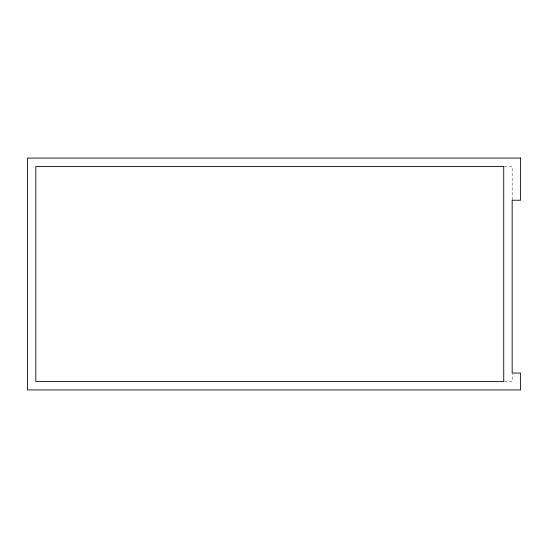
<?xml version="1.0" encoding="UTF-8"?>
<svg xmlns="http://www.w3.org/2000/svg" width="548" height="548" viewBox="0 0 548 548"><rect width="100%" height="100%" fill="white"/><g stroke="black" fill="none" stroke-linecap="round" stroke-linejoin="round"><path stroke-width="0.41" stroke-dasharray="2.74 2.06" d="M504.475 166.51L512.168 166.51L512.168 200.232M504.475 381.49L512.168 381.49L512.168 373.907"/><path stroke-width="0.82" d="M520.6 158.077L27.4 158.077L27.4 389.923L520.6 389.923L520.6 373.065L512.168 373.065L512.168 200.232L520.6 200.232L520.6 158.077M503.735 166.51L35.832 166.51L35.832 381.49L503.735 381.49L503.735 166.51"/></g></svg>
